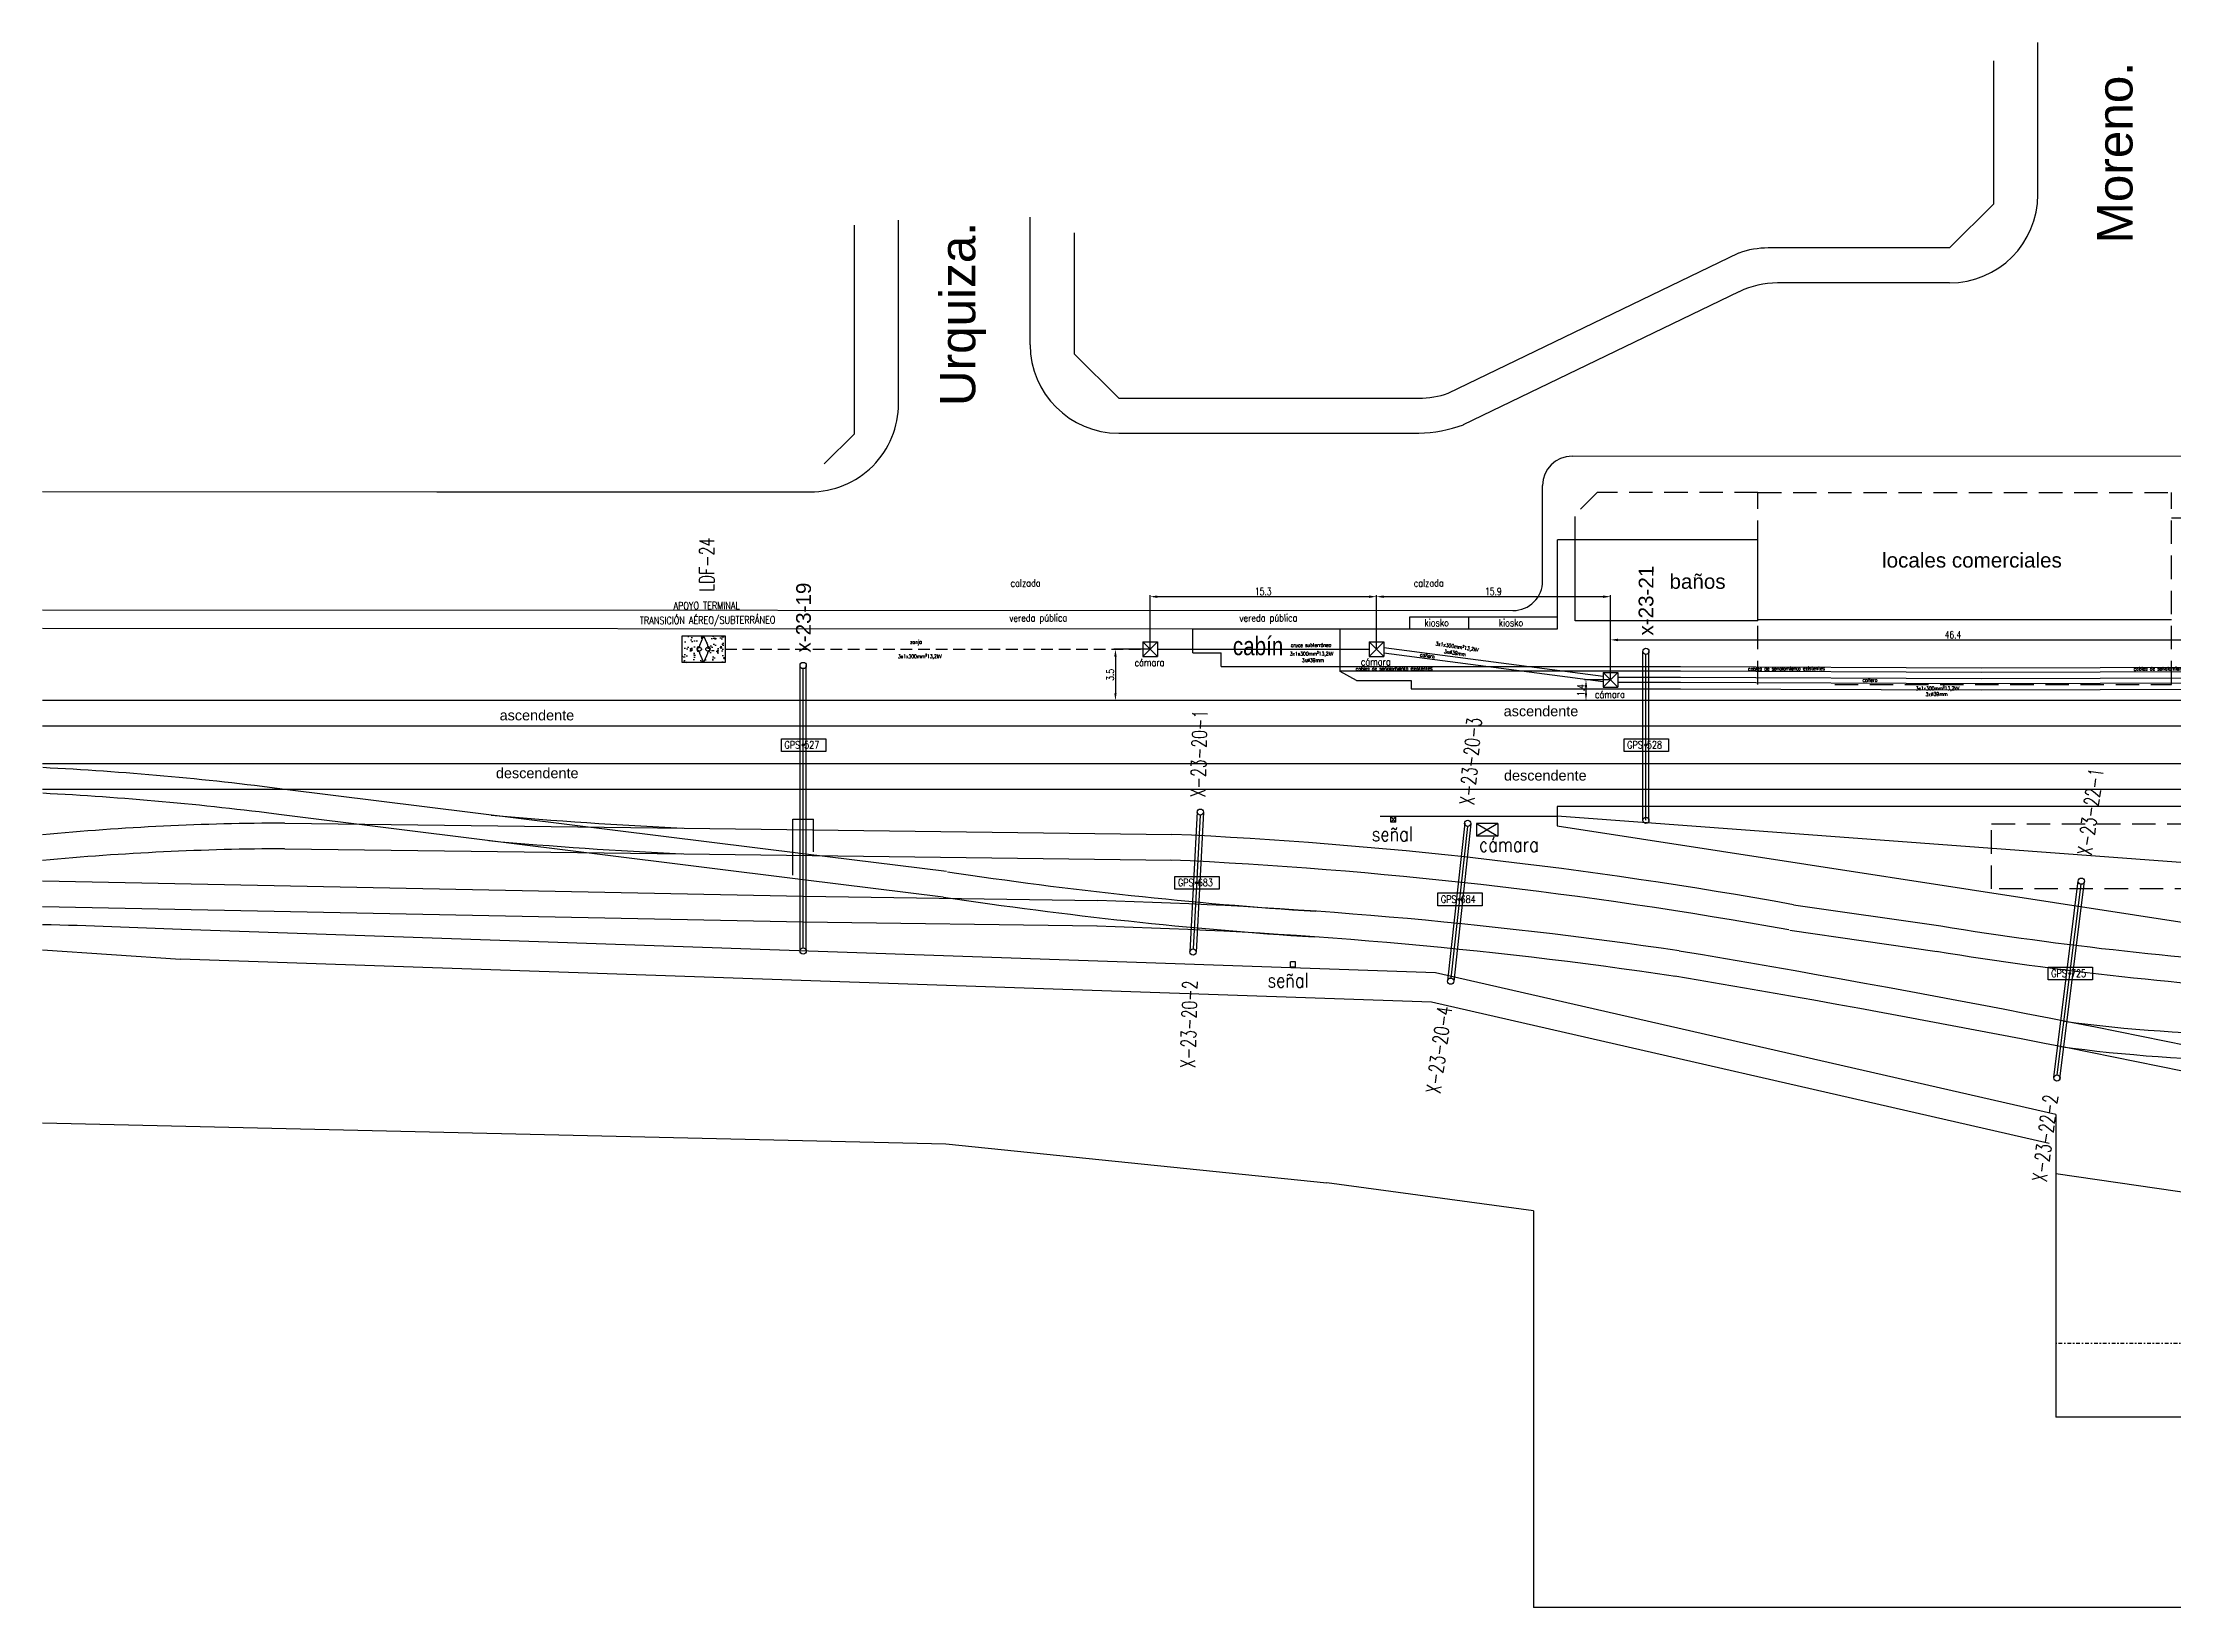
# Model space of a CAD drawing. Header units: millimetres. Extents: x 1712 to 2122, y 1320 to 1467.
# Drawn here: x 1711.6 to 1856.1, y 1339.3 to 1445.4 of the extents above; entities that cross this region are included whole.
import ezdxf

# ---------------------------------------------------------------- set-up
doc = ezdxf.new("R2010")
doc.units = ezdxf.units.MM
doc.linetypes.add('DASHDOT2', pattern=[0.5, 0.25, -0.125, 0, -0.125])
doc.linetypes.add('HIDDEN2', pattern=[4.7625, 3.175, -1.5875])
for name, color, linetype in [('CALLES', 8, 'Continuous'), ('EDIFICIOS', 8, 'Continuous'), ('LIMITE', 8, 'DASHDOT2'), ('LINEA02', 8, 'Continuous'), ('LINEA_02', 8, 'Continuous'), ('n° de postación', 1, 'Continuous'), ('pórticos', 4, 'Continuous'), ('SEMICUBIERTO', 8, 'HIDDEN2'), ('textos', 7, 'Continuous'), ('Textos catenaria', 7, 'Continuous'), ('vías', 8, 'Continuous')]:
    doc.layers.add(name, color=color, linetype=linetype)
doc.styles.add('ROMANS', font='arial.ttf', dxfattribs={"width": 0.7})
doc.styles.add('SIMPLEX', font='simplex.shx', dxfattribs={"width": 0.75})
doc.linetypes.add('FENCELINE2', pattern='A,0.25,-0.1,[132,ltypeshp.shx,S=0.1,R=0,X=-0.1,Y=0],-0.1,1', length=1.45)
doc.dimstyles.new('COTA-100', dxfattribs={"dimtxt": 0.5, "dimasz": 0.5, "dimexe": 0.1, "dimexo": 0, "dimgap": 0.1, "dimtad": 1, "dimdec": 1, "dimzin": 0, "dimdsep": 46, "dimtxsty": 'SIMPLEX', "dimcen": 0.1, "dimclrd": 256, "dimclre": 256, "dimclrt": 256, "dimazin": 2, "dimtm": 1e-09, "dimtfac": 0.714286, "dimtdec": 1, "dimtmove": 2, "dimatfit": 2, "dimfxl": 0, "dimtolj": 1, "dimtzin": 0, "dimarcsym": 0})

# ---------------------------------------------------------------- blocks, each defined once
blk = doc.blocks.new('estructura tipo A con base')
h = blk.add_hatch()
h.set_pattern_fill('AR-CONC', color=8, scale=0.005, style=0)
h.set_pattern_definition([(50, (-2627.5983, -783.80706), (0.91092334, -0.07969543), [0.09525, -1.04775]), (355, (-2627.5983, -783.8071), (-0.17621413, 0.9552832), [0.0762, -0.8382]), (100.451, (-2627.5224, -783.8137), (0.7347125, 0.87558344), [0.08095, -0.89045]), (46.1842, (-2627.5983, -783.5531), (1.3553952, -0.21021164), [0.142875, -1.571625]), (96.6356, (-2627.4854, -783.5706), (1.1870212, 1.2371278), [0.121425, -1.335675]), (351.184, (-2627.5983, -783.553), (1.187023, 1.2371256), [0.1143, -1.2573]), (21, (-2627.4713, -783.61656), (0.7580744, -0.5113276), [0.09525, -1.04775]), (326, (-2627.4713, -783.6166), (0.30901014, 0.92093983), [0.0762, -0.8382]), (71.4514, (-2627.4081, -783.6592), (1.06708245, 0.4096143), [0.08095, -0.89045]), (37.5, (-2627.5983, -783.80706), (0.015443016, 0.422775194), [0, -0.82804, 0, -0.8509, 0, -0.841375]), (7.5, (-2627.5983, -783.80706), (0.33409831, 0.500902874), [0, -0.48514, 0, -0.80899, 0, -0.320675]), (327.5, (-2627.88152, -783.80706), (0.677952976, -0.02864372), [0, -0.3175, 0, -0.9906, 0, -1.31445]), (317.5, (-2628.0085, -783.80706), (0.74064591, 0.12713246), [0, -0.41275, 0, -0.65786, 0, -0.93345])])
h.paths.add_polyline_path([(-1.45, -0.9), (1.45, -0.9), (1.45, 0.9), (-1.45, 0.9)])
h.paths.add_polyline_path([(-0.28, 0.18), (-0.28, 0.25), (-0.05, 0.8), (0.05, 0.8), (0.28, 0.28), (0.28, 0.18, -1), (0.28, -0.18), (0.28, -0.28), (0.05, -0.8), (-0.05, -0.8), (-0.28, -0.28), (-0.28, -0.18, -1)], flags=16)
h.paths.add_polyline_path([(-0.15, 0, -1), (-0.41, 0, -1)], flags=0)
h.paths.add_polyline_path([(0, 0, -1), (0, 0, -1)], flags=0)
h.paths.add_polyline_path([(0.41, 0, -1), (0.15, 0, -1)], flags=0)
blk.add_lwpolyline([(1.45, -0.9), (-1.45, -0.9), (-1.45, 0.9), (1.45, 0.9)], close=True)
at = {"color": 6}
blk.add_lwpolyline([(-0.28, -0.28), (-0.05, -0.8), (0.05, -0.8), (0.28, -0.28), (0.28, -0.18, 1), (0.28, 0.18), (0.28, 0.28), (0.05, 0.8), (-0.05, 0.8), (-0.28, 0.25), (-0.28, 0.18, 1), (-0.28, -0.18)], format="xyb", close=True, dxfattribs=at)
for centre, radius in [((-0.28, 0), 0.13), ((0, 0), 0.0021), ((0.28, 0), 0.13)]:
    blk.add_circle(centre, radius, dxfattribs=at)
blk = doc.blocks.new('cámara LDF-LDS')
at = {"color": 6}
for p, q in [((-0.5, 0.5), (0.5, 0.5)), ((-0.5, 0.5), (-0.5, -0.5)), ((-0.5, 0.5), (0.5, -0.5)), ((0.5, 0.5), (-0.5, -0.5)), ((0.5, 0.5), (0.5, -0.5)), ((-0.5, -0.5), (0.5, -0.5))]:
    blk.add_line(p, q, dxfattribs=at)
blk = doc.blocks.new('*D13')
at = {"lineweight": -2, "transparency": 16777216}
for p, q in [((1786.68, 1404.29), (1786.68, 1407.95)), ((1787.18, 1407.85), (1801.52, 1407.85)), ((1802.02, 1404.29), (1802.02, 1407.95))]:
    blk.add_line(p, q, dxfattribs=at)
at = {"transparency": 16777216}
for points in [[(1787.18, 1407.93), (1787.18, 1407.76), (1786.68, 1407.85)], [(1801.52, 1407.93), (1801.52, 1407.76), (1802.02, 1407.85)]]:
    blk.add_solid(points, dxfattribs=at)
at = {"layer": 'Defpoints', "color": 0, "transparency": 16777216}
for p in [(1802.02, 1407.85), (1786.68, 1404.29), (1802.02, 1404.29)]:
    blk.add_point(p, dxfattribs=at)
at = {"transparency": 16777216, "insert": (1794.35, 1408.2), "char_height": 0.5, "attachment_point": 5, "style": 'SIMPLEX'}
blk.add_mtext('\\A1;15.3', dxfattribs=at)
blk = doc.blocks.new('*D16')
at = {"lineweight": -2, "transparency": 16777216}
for p, q in [((1802.02, 1404.29), (1802.02, 1407.95)), ((1802.52, 1407.85), (1817.39, 1407.85)), ((1817.89, 1402.21), (1817.89, 1407.95))]:
    blk.add_line(p, q, dxfattribs=at)
at = {"transparency": 16777216}
for points in [[(1802.52, 1407.93), (1802.52, 1407.76), (1802.02, 1407.85)], [(1817.39, 1407.93), (1817.39, 1407.76), (1817.89, 1407.85)]]:
    blk.add_solid(points, dxfattribs=at)
at = {"layer": 'Defpoints', "color": 0, "transparency": 16777216}
for p in [(1817.89, 1407.85), (1802.02, 1404.29), (1817.89, 1402.21)]:
    blk.add_point(p, dxfattribs=at)
at = {"transparency": 16777216, "insert": (1809.95, 1408.2), "char_height": 0.5, "attachment_point": 5, "style": 'SIMPLEX'}
blk.add_mtext('\\A1;15.9', dxfattribs=at)
blk = doc.blocks.new('*D17')
at = {"lineweight": -2, "transparency": 16777216}
for p, q in [((1817.89, 1402.21), (1817.89, 1405.02)), ((1818.39, 1404.92), (1863.83, 1404.92)), ((1864.33, 1402.15), (1864.33, 1405.02))]:
    blk.add_line(p, q, dxfattribs=at)
at = {"transparency": 16777216}
for points in [[(1818.39, 1405), (1818.39, 1404.83), (1817.89, 1404.92)], [(1863.83, 1405), (1863.83, 1404.83), (1864.33, 1404.92)]]:
    blk.add_solid(points, dxfattribs=at)
at = {"layer": 'Defpoints', "color": 0, "transparency": 16777216}
for p in [(1864.33, 1404.92), (1817.89, 1402.21), (1864.33, 1402.15)]:
    blk.add_point(p, dxfattribs=at)
at = {"transparency": 16777216, "insert": (1841.11, 1405.27), "char_height": 0.5, "attachment_point": 5, "style": 'SIMPLEX'}
blk.add_mtext('\\A1;46.4', dxfattribs=at)
blk = doc.blocks.new('*D27')
at = {"lineweight": -2, "transparency": 16777216}
for p, q in [((1786.68, 1404.29), (1784.23, 1404.29)), ((1784.33, 1403.79), (1784.33, 1401.3)), ((1784.33, 1400.8), (1784.23, 1400.8))]:
    blk.add_line(p, q, dxfattribs=at)
at = {"transparency": 16777216}
for points in [[(1784.25, 1403.79), (1784.41, 1403.79), (1784.33, 1404.29)], [(1784.25, 1401.3), (1784.41, 1401.3), (1784.33, 1400.8)]]:
    blk.add_solid(points, dxfattribs=at)
at = {"layer": 'Defpoints', "color": 0, "transparency": 16777216}
for p in [(1786.68, 1404.29), (1784.33, 1400.8), (1784.33, 1400.8)]:
    blk.add_point(p, dxfattribs=at)
at = {"transparency": 16777216, "insert": (1783.98, 1402.55), "char_height": 0.5, "attachment_point": 5, "rotation": 90, "style": 'SIMPLEX'}
blk.add_mtext('\\A1;3.5', dxfattribs=at)
blk = doc.blocks.new('*D28')
at = {"lineweight": -2, "transparency": 16777216}
for p, q in [((1817.89, 1402.21), (1816.13, 1402.21)), ((1816.23, 1401.71), (1816.23, 1401.3)), ((1816.23, 1400.8), (1816.13, 1400.8))]:
    blk.add_line(p, q, dxfattribs=at)
at = {"transparency": 16777216}
for points in [[(1816.15, 1401.71), (1816.31, 1401.71), (1816.23, 1402.21)], [(1816.15, 1401.3), (1816.31, 1401.3), (1816.23, 1400.8)]]:
    blk.add_solid(points, dxfattribs=at)
at = {"layer": 'Defpoints', "color": 0, "transparency": 16777216}
for p in [(1817.89, 1402.21), (1816.23, 1400.8), (1816.23, 1400.8)]:
    blk.add_point(p, dxfattribs=at)
at = {"transparency": 16777216, "insert": (1815.88, 1401.51), "char_height": 0.5, "attachment_point": 5, "rotation": 90, "style": 'SIMPLEX'}
blk.add_mtext('\\A1;1.4', dxfattribs=at)

msp = doc.modelspace()

# ---------------------------------------------------------------- linework, layer by layer
at = {"color": 5, "linetype": 'HIDDEN2', "ltscale": 0.25}
msp.add_line((1757.86, 1404.29), (1786.18, 1404.29), dxfattribs=at)
at = {"color": 3}
msp.add_line((1787.18, 1404.29), (1801.52, 1404.29), dxfattribs=at)
for p, q in [((1761.68, 1398.22), (1764.69, 1398.22)), ((1761.68, 1397.36), (1761.68, 1398.22)), ((1764.69, 1397.36), (1761.68, 1397.36)), ((1764.69, 1398.22), (1764.69, 1397.36)), ((1818.81, 1398.22), (1821.82, 1398.22)), ((1818.81, 1397.36), (1818.81, 1398.22)), ((1821.82, 1397.36), (1818.81, 1397.36)), ((1821.82, 1398.22), (1821.82, 1397.36)), ((1803.34, 1392.91), (1802.99, 1392.91)), ((1802.99, 1392.56), (1802.99, 1392.91)), ((1802.99, 1392.91), (1803.34, 1392.56)), ((1803.34, 1392.91), (1802.99, 1392.56)), ((1803.34, 1392.56), (1802.99, 1392.56)), ((1803.34, 1392.56), (1803.34, 1392.91)), ((1808.81, 1392.47), (1808.81, 1391.62)), ((1810.26, 1392.47), (1808.81, 1392.47)), ((1810.26, 1392.47), (1808.81, 1391.62)), ((1808.81, 1392.47), (1810.26, 1391.62)), ((1810.26, 1391.62), (1808.81, 1391.62)), ((1810.26, 1392.47), (1810.26, 1391.62)), ((1788.36, 1388.88), (1791.37, 1388.88)), ((1788.36, 1388.02), (1788.36, 1388.88)), ((1791.37, 1388.88), (1791.37, 1388.02)), ((1791.37, 1388.02), (1788.36, 1388.02)), ((1806.18, 1387.76), (1809.19, 1387.76)), ((1806.18, 1386.89), (1806.18, 1387.76)), ((1809.19, 1386.89), (1806.18, 1386.89)), ((1809.19, 1387.76), (1809.19, 1386.89)), ((1796.54, 1383.08), (1796.19, 1383.08)), ((1796.19, 1382.73), (1796.19, 1383.08)), ((1796.54, 1382.73), (1796.19, 1382.73)), ((1796.54, 1382.73), (1796.54, 1383.08)), ((1847.56, 1382.73), (1850.57, 1382.73)), ((1847.56, 1381.87), (1847.56, 1382.73)), ((1850.57, 1382.73), (1850.57, 1381.87)), ((1850.57, 1381.87), (1847.56, 1381.87))]:
    msp.add_line(p, q)
at = {"color": 4}
for p, q in [((1789.87, 1393.25), (1789.38, 1383.77)), ((1790.07, 1393.03), (1789.6, 1383.97)), ((1790.29, 1393.23), (1789.8, 1383.75)), ((1808.01, 1392.5), (1806.84, 1381.8)), ((1808.19, 1392.27), (1807.07, 1381.99)), ((1808.42, 1392.45), (1807.26, 1381.75)), ((1847.95, 1375.24), (1849.6, 1388.59)), ((1848.18, 1375.43), (1849.79, 1388.35)), ((1848.36, 1375.19), (1850.02, 1388.54))]:
    msp.add_line(p, q, dxfattribs=at)
at = {"const_width": 0.05}
for points in [[(1763.13, 1392.05, 1), (1763.18, 1392.05, 1)], [(1763.13, 1390.31, 1), (1763.18, 1390.31, 1)]]:
    msp.add_lwpolyline(points, format="xyb", close=True, dxfattribs=at)
for centre in [(1763.16, 1397.79), (1820.29, 1397.79), (1789.83, 1388.45), (1807.65, 1387.32), (1849.03, 1382.3)]:
    msp.add_circle(centre, 0.0747)
at = {"color": 4}
for centre in [(1790.08, 1393.24), (1808.21, 1392.48), (1849.81, 1388.56), (1789.59, 1383.76), (1807.05, 1381.78), (1848.16, 1375.22)]:
    msp.add_circle(centre, 0.21, dxfattribs=at)
at = {"layer": 'CALLES'}
for p, q in [((1846.87, 1435.12), (1846.87, 1445.41)), ((1843.87, 1434.49), (1843.87, 1444.18)), ((1840.87, 1431.49), (1843.87, 1434.49)), ((1766.63, 1418.89), (1766.63, 1433.03)), ((1769.63, 1420.95), (1769.63, 1433.38)), ((1778.55, 1424.93), (1778.55, 1433.57)), ((1781.55, 1424.3), (1781.55, 1432.52)), ((1806.89, 1421.64), (1826.59, 1431.15)), ((1840.87, 1431.49), (1828.59, 1431.49)), ((1840.87, 1429.12), (1829.22, 1429.12)), ((1807.92, 1419.51), (1826.61, 1428.53)), ((1784.55, 1421.3), (1781.55, 1424.3)), ((1784.55, 1421.3), (1804.89, 1421.3)), ((1764.59, 1416.85), (1766.63, 1418.89)), ((1784.55, 1418.93), (1804.89, 1418.93)), ((1711.6, 1414.97), (1738.32, 1414.96)), ((1738.32, 1414.96), (1750.16, 1414.96)), ((1750.16, 1414.96), (1763.87, 1414.95)), ((1711.6, 1406.96), (1811.28, 1406.91)), ((1711.6, 1383.9), (1720.95, 1383.28)), ((1805.76, 1380.35), (1720.95, 1383.28)), ((1847.63, 1370.78), (1805.76, 1380.35)), ((1848.08, 1372.73), (1848.08, 1352.22)), ((1711.6, 1372.18), (1772.82, 1370.75)), ((1772.82, 1370.75), (1798.65, 1368.1)), ((1812.67, 1366.21), (1798.65, 1368.1)), ((1848.08, 1368.73), (1874.32, 1364.92)), ((1812.67, 1366.21), (1812.67, 1339.32)), ((1924.42, 1352.22), (1848.08, 1352.22)), ((1924.42, 1339.32), (1812.67, 1339.32))]:
    msp.add_line(p, q, dxfattribs=at)
for centre, radius, start, end in [((1840.87, 1435.12), 6, 270.0009, 0.0009), ((1828.59, 1425.49), 6, 90.0009, 109.4734), ((1829.22, 1423.12), 6, 90.0009, 115.758), ((1784.55, 1424.93), 6, 180.0009, 270.0009), ((1804.89, 1427.3), 6, 270.0009, 289.4734), ((1763.63, 1420.95), 6, 269.9718, 0.0009), ((1804.55, 1428.94), 10.02, 271.9554, 289.6703), ((1811.29, 1408.91), 2, 269.9718, 0)]:
    msp.add_arc(centre, radius, start, end, dxfattribs=at)
at = {"layer": 'EDIFICIOS'}
for p, q in [((1815.29, 1417.38), (1893.59, 1417.39)), ((1813.29, 1408.91), (1813.29, 1415.38)), ((1814.29, 1405.67), (1814.29, 1411.7)), ((1815.49, 1411.7), (1814.29, 1411.7)), ((1815.49, 1406.2), (1815.49, 1411.7)), ((1827.89, 1411.7), (1815.49, 1411.7)), ((1827.89, 1406.2), (1827.89, 1411.7)), ((1789.57, 1405.67), (1799.57, 1405.67)), ((1789.57, 1404.03), (1789.57, 1405.67)), ((1799.57, 1402.77), (1799.57, 1405.67)), ((1804.29, 1405.67), (1804.29, 1406.49)), ((1804.29, 1406.49), (1814.29, 1406.49)), ((1808.29, 1405.67), (1808.29, 1406.49)), ((1808.29, 1405.67), (1814.29, 1405.67)), ((1827.89, 1406.2), (1815.49, 1406.2)), ((1855.93, 1406.28), (1827.89, 1406.28)), ((1789.57, 1404.03), (1791.49, 1404.03)), ((1791.49, 1403.11), (1791.49, 1404.03)), ((1791.49, 1403.11), (1799.57, 1403.11))]:
    msp.add_line(p, q, dxfattribs=at)
msp.add_arc((1815.29, 1415.38), 2, 90.0009, 180, dxfattribs=at)
at = {"layer": 'LIMITE'}
msp.add_line((1874.32, 1357.22), (1848.08, 1357.22), dxfattribs=at)
at = {"layer": 'LINEA02', "color": 11}
for p, q in [((1802.52, 1404.4), (1817.39, 1402.46)), ((1802.52, 1404.05), (1817.39, 1402.1)), ((1818.39, 1402.39), (1822.63, 1402.39)), ((1818.39, 1402.04), (1822.63, 1402.04)), ((1822.63, 1402.04), (1843.04, 1401.95)), ((1822.64, 1402.39), (1843.05, 1402.3)), ((1843.04, 1402.3), (1868.99, 1402.39)), ((1843.04, 1401.95), (1868.99, 1402.04))]:
    msp.add_line(p, q, dxfattribs=at)
at = {"layer": 'LINEA_02', "linetype": 'FENCELINE2', "ltscale": 0.25}
for p, q in [((1859.03, 1413.17), (1855.93, 1413.17)), ((1711.6, 1405.71), (1789.57, 1405.67)), ((1799.57, 1405.67), (1808.29, 1405.67)), ((1802.27, 1392.97), (1814.27, 1392.97)), ((1856.86, 1389.81), (1814.27, 1392.97)), ((1806.02, 1382.34), (1721.02, 1385.28)), ((1848.08, 1372.73), (1806.02, 1382.34))]:
    msp.add_line(p, q, dxfattribs=at)
at = {"layer": 'LINEA_02', "color": 1}
for p, q in [((1799.57, 1403.11), (1822.63, 1403.11)), ((1799.57, 1402.81), (1822.63, 1402.81)), ((1822.64, 1403.11), (1843.05, 1403.02)), ((1822.64, 1402.81), (1843.05, 1402.72)), ((1843.04, 1403.02), (1868.99, 1403.11)), ((1843.04, 1402.72), (1868.99, 1402.81))]:
    msp.add_line(p, q, dxfattribs=at)
at = {"layer": 'LINEA_02', "color": 7}
for p, q in [((1800.67, 1402.17), (1799.57, 1402.77)), ((1800.67, 1402.17), (1804.37, 1402.17)), ((1804.37, 1402.17), (1804.37, 1401.61)), ((1804.37, 1401.61), (1822.63, 1401.61)), ((1822.63, 1401.61), (1843.04, 1401.52)), ((1843.04, 1401.52), (1869, 1401.61)), ((1903.93, 1393.63), (1814.27, 1393.62)), ((1814.27, 1393.62), (1814.27, 1392.32)), ((1814.27, 1392.32), (1866.22, 1384.3))]:
    msp.add_line(p, q, dxfattribs=at)
at = {"layer": 'LINEA_02', "linetype": 'FENCELINE2', "ltscale": 0.25}
msp.add_arc((1698.9, 885.38), 500.39, 87.4706, 88.5462, dxfattribs=at)
at = {"layer": 'pórticos'}
for p, q in [((1820.08, 1392.68), (1820.08, 1404.14)), ((1820.5, 1392.68), (1820.5, 1404.14)), ((1762.95, 1383.83), (1762.95, 1403.18)), ((1763.16, 1384.04), (1763.16, 1402.97)), ((1763.37, 1383.83), (1763.37, 1403.18)), ((1820.29, 1392.69), (1820.29, 1403.93))]:
    msp.add_line(p, q, dxfattribs=at)
at = {"layer": 'pórticos', "color": 5}
for p, q in [((1762.46, 1388.97), (1762.46, 1392.76)), ((1762.46, 1392.76), (1763.86, 1392.76)), ((1763.86, 1390.54), (1763.86, 1392.76))]:
    msp.add_line(p, q, dxfattribs=at)
at = {"layer": 'pórticos'}
for centre in [(1820.29, 1404.14), (1763.16, 1403.18), (1820.29, 1392.68), (1763.16, 1383.83)]:
    msp.add_circle(centre, 0.21, dxfattribs=at)
at = {"layer": 'SEMICUBIERTO', "ltscale": 0.5}
for p, q in [((1816.99, 1414.9), (1815.49, 1413.4)), ((1827.89, 1414.9), (1816.99, 1414.9)), ((1827.89, 1401.9), (1827.89, 1414.9)), ((1827.89, 1414.9), (1855.93, 1414.9)), ((1855.93, 1401.9), (1855.93, 1414.9)), ((1815.49, 1411.7), (1815.49, 1413.4)), ((1833.09, 1401.9), (1855.93, 1401.9)), ((1843.73, 1392.44), (1857.74, 1392.44)), ((1843.73, 1388.04), (1843.73, 1392.44)), ((1857.74, 1388.04), (1843.73, 1388.04))]:
    msp.add_line(p, q, dxfattribs=at)
at = {"layer": 'vías'}
for p, q in [((2121.99, 1400.8), (1711.6, 1400.8)), ((2121.99, 1399.06), (1711.6, 1399.06)), ((2121.99, 1396.52), (1711.6, 1396.52)), ((2121.99, 1394.78), (1711.6, 1394.78)), ((1763.16, 1390.42), (1728.01, 1394.78)), ((1763.16, 1388.66), (1727.79, 1393.05)), ((1728.01, 1392.5), (1755.1, 1392.15)), ((1755.1, 1392.15), (1788.16, 1391.73)), ((1755.08, 1390.41), (1788.13, 1389.99)), ((1772.88, 1389.21), (1763.16, 1390.42)), ((1763.16, 1387.53), (1711.6, 1388.55)), ((1772.66, 1387.48), (1763.16, 1388.66)), ((1763.16, 1385.79), (1711.6, 1386.81)), ((1783.12, 1387.23), (1763.16, 1387.53)), ((1830.29, 1386.96), (1840.29, 1385.52)), ((1783.09, 1385.5), (1763.13, 1385.79)), ((1830.04, 1385.24), (1840.04, 1383.8))]:
    msp.add_line(p, q, dxfattribs=at)
at = {"layer": 'vías', "color": 8}
msp.add_line((1728.01, 1390.76), (1755.08, 1390.41), dxfattribs=at)
at = {"layer": 'vías'}
for centre, radius, start, end in [((1700.87, 1184.56), 211.97, 82.6438, 87.0975), ((1700.87, 1184.56), 210.23, 82.6438, 87.0735), ((1769.26, 1696.55), 304.73, 264.8683, 267.3188), ((1728.74, 1206.29), 186.21, 90.2276, 95.2833), ((1769.26, 1696.55), 306.47, 264.8683, 267.3188), ((1773.75, 1076.09), 315.97, 79.6925, 87.3866), ((1728.74, 1206.29), 184.47, 90.2276, 95.3332), ((1773.75, 1076.09), 314.23, 79.6925, 87.3866), ((1817.15, 1682.84), 296.95, 261.4378, 266.2844), ((1817.15, 1682.84), 298.69, 261.4378, 266.2844), ((1774.56, 1058.67), 328.68, 81.604, 88.5078), ((1774.56, 1058.67), 326.94, 81.604, 88.5078), ((1879.44, 1627.36), 244.99, 260.8023, 266.6867), ((1666.08, 450.58), 946.27, 77.3942, 80.48229), ((1879.44, 1627.36), 246.73, 260.8023, 266.6867), ((1666.08, 450.58), 944.53, 77.3942, 80.48229), ((1862.54, 1482.77), 104.63, 262.3536, 269.5485), ((1862.54, 1482.77), 106.37, 262.3536, 269.5485)]:
    msp.add_arc(centre, radius, start, end, dxfattribs=at)

# ---------------------------------------------------------------- block references
for name, p in [('estructura tipo A con base', (1756.41, 1404.29)), ('cámara LDF-LDS', (1786.68, 1404.29)), ('cámara LDF-LDS', (1802.02, 1404.29)), ('cámara LDF-LDS', (1817.89, 1402.21))]:
    msp.add_blockref(name, p)

# ---------------------------------------------------------------- texts
at = {"layer": 'n° de postación', "style": 'ROMANS'}
for s, p in [('x-23-21', (1820.79, 1405.21)), ('x-23-19', (1763.67, 1404.06))]:
    msp.add_text(s, height=1, rotation=89.7803, dxfattribs=at).set_placement(p)
at = {"layer": 'textos', "style": 'ROMANS'}
for s, height, rotation, p in [(' Moreno.', 2.4, 90.0009, (1853.28, 1430.87)), ('Urquiza.', 2.4, 90.0009, (1774.83, 1420.77)), ('locales comerciales', 1, 0.0009, (1836.3, 1409.82)), ('baños', 1, 0.0009, (1821.89, 1408.38))]:
    msp.add_text(s, height=height, rotation=rotation, dxfattribs=at).set_placement(p)
at = {"layer": 'textos', "style": 'ROMANS', "width": 0.8}
msp.add_text('cabín', height=1.25, rotation=0.0009, dxfattribs=at).set_placement((1792.29, 1403.88))
at = {"layer": 'textos', "style": 'ROMANS'}
for s, p in [('ascendente', (1742.58, 1399.46)), ('ascendente', (1810.65, 1399.74)), ('descendente', (1742.33, 1395.54)), ('descendente', (1810.67, 1395.38))]:
    msp.add_text(s, height=0.7, dxfattribs=at).set_placement(p)
at = {"layer": 'Textos catenaria', "style": 'SIMPLEX'}
for s, height, rotation, width, p in [('LDF-24', 1, 90, 0.7, (1757.13, 1408.19)), ('calzada', 0.5, 0.3193, 0.8, (1777.22, 1408.52)), ('calzada', 0.5, 0.3193, 0.8, (1804.55, 1408.52)), ('APOYO TERMINAL', 0.5, 0.3193, 0.8, (1754.37, 1406.98)), ('TRANSICIÓN AÉREO/SUBTERRÁNEO', 0.5, 0.3193, 0.8, (1752.09, 1405.98)), ('vereda pública', 0.5, 0.3193, 0.8, (1777.14, 1406.15)), ('vereda pública', 0.5, 0.3193, 0.8, (1792.74, 1406.15)), ('kiosko', 0.5, 0.3193, 0.8, (1805.28, 1405.83)), ('kiosko', 0.5, 0.3193, 0.8, (1810.32, 1405.83)), ('zanja', 0.25, 0.3193, 0.8, (1770.41, 1404.65)), ('3x1x300mm²13,2kV', 0.25, 0.3193, 0.8, (1796.15, 1403.85)), ('cruce subterráneo', 0.25, 0.3193, 0.8, (1796.22, 1404.43)), ('3x1x300mm²13,2kV', 0.25, 351.6007, 0.8, (1806.01, 1404.55)), ('3xØ39mm', 0.25, 351.6007, 0.8, (1806.59, 1404.02)), ('3x1x300mm²13,2kV', 0.25, 0.3193, 0.8, (1769.59, 1403.67)), ('cámara', 0.5, 0.3193, 0.8, (1785.63, 1403.13)), ('3xØ39mm', 0.25, 0.3193, 0.8, (1796.97, 1403.41)), ('cámara', 0.5, 0.3193, 0.8, (1800.97, 1403.18)), ('cañero', 0.25, 352.8225, 0.8, (1804.96, 1403.79)), ('cámara', 0.5, 0.3193, 0.8, (1816.84, 1400.97)), ('cañero', 0.25, 0.3193, 0.8, (1834.98, 1402.07)), ('3x1x300mm²13,2kV', 0.25, 0.3193, 0.8, (1838.58, 1401.5)), ('3xØ39mm', 0.25, 0.3193, 0.8, (1839.25, 1401.11)), ('X-23-20-1', 1, 88.4641, 0.7, (1790.41, 1394.23)), ('X-23-20-3', 1, 84.8617, 0.7, (1808.64, 1393.68)), ('GPS 527', 0.5, 359.9991, 0.8, (1761.89, 1397.55)), ('GPS 528', 0.5, 359.9991, 0.8, (1819.02, 1397.55)), ('X-23-22-1', 1, 82.2648, 0.7, (1850.52, 1390.27)), ('GPS 683', 0.5, 359.9991, 0.8, (1788.57, 1388.21)), ('GPS 684', 0.5, 359.9991, 0.8, (1806.39, 1387.08)), ('GPS 725', 0.5, 359.9991, 0.8, (1847.77, 1382.06)), ('X-23-20-2', 1, 88.4641, 0.7, (1789.73, 1375.88)), ('X-23-20-4', 1, 82.2648, 0.7, (1806.36, 1374.12)), ('X-23-22-2', 1, 82.2648, 0.7, (1847.45, 1368.13))]:
    msp.add_text(s, height=height, rotation=rotation, dxfattribs=dict(at, width=width)).set_placement(p)
at = {"layer": 'Textos catenaria', "color": 1, "style": 'SIMPLEX', "width": 0.8}
for p in [(1800.62, 1402.83), (1827.22, 1402.83), (1853.36, 1402.83)]:
    msp.add_text('cables de señalamiento existentes', height=0.25, rotation=0.3193, dxfattribs=at).set_placement(p)
at = {"layer": 'Textos catenaria', "style": 'SIMPLEX', "width": 0.8}
for s, p in [('señal', (1801.71, 1391.26)), ('cámara', (1808.98, 1390.55)), ('señal', (1794.64, 1381.35))]:
    msp.add_text(s, height=1, dxfattribs=at).set_placement(p)

# ---------------------------------------------------------------- dimensions: what is measured, and where the dimension line sits
for base, p1, p2, picture, middle in [((1802.02, 1407.85), (1786.68, 1404.29), (1802.02, 1404.29), '*D13', (1794.35, 1408.2)), ((1817.89, 1407.85), (1802.02, 1404.29), (1817.89, 1402.21), '*D16', (1809.95, 1408.2)), ((1864.33, 1404.92), (1817.89, 1402.21), (1864.33, 1402.15), '*D17', (1841.11, 1405.27))]:
    dim = msp.add_linear_dim(base=base, p1=p1, p2=p2, dimstyle='COTA-100')
    dim.commit()
    dim.dimension.update_dxf_attribs({"geometry": picture, "text_midpoint": middle})
for base, p1, p2, picture, middle in [((1784.33, 1400.8), (1786.68, 1404.29), (1784.33, 1400.8), '*D27', (1783.98, 1402.55)), ((1816.23, 1400.8), (1817.89, 1402.21), (1816.23, 1400.8), '*D28', (1815.88, 1401.51))]:
    dim = msp.add_linear_dim(base=base, p1=p1, p2=p2, angle=90, dimstyle='COTA-100')
    dim.commit()
    dim.dimension.update_dxf_attribs({"geometry": picture, "text_midpoint": middle})

doc.saveas('drawing.dxf')
